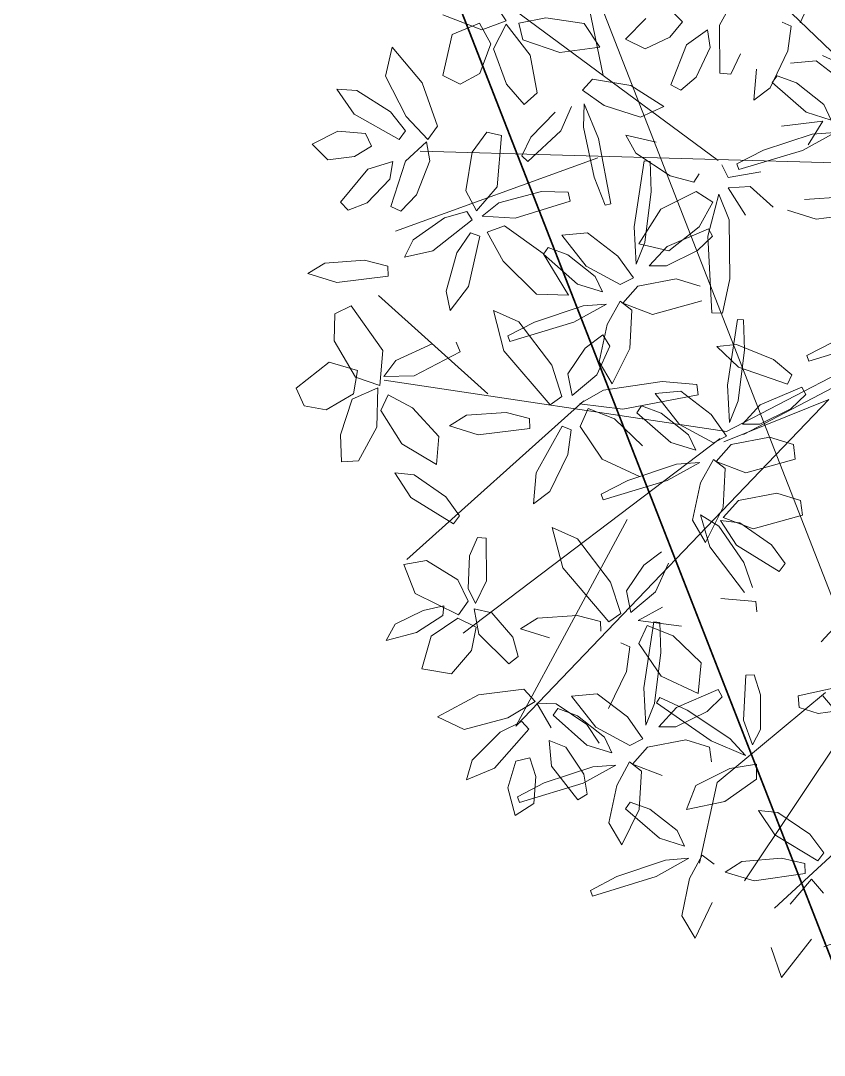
# Model space of a CAD drawing. Header units: millimetres. Extents: x 4980 to 19099, y 3891 to 5773.
# Drawn here: x 5489.44 to 5519.89, y 4476.94 to 4516.12 of the extents above; entities that cross this region are included whole.
import ezdxf

# ---------------------------------------------------------------- set-up
doc = ezdxf.new("R2010")
doc.units = ezdxf.units.MM
for name, color, linetype, lineweight in [('no3_ahşap gorunus on kalın', 34, 'Continuous', 20), ('no3_paslanmaz gorunus on', 163, 'Continuous', 18), ('no3_ölçü tefriş', 252, 'Continuous', 0)]:
    doc.layers.add(name, color=color, linetype=linetype, lineweight=lineweight)

# ---------------------------------------------------------------- blocks, each defined once
blk = doc.blocks.new('p34')
at = {"color": 44}
for p, q in [((1694.72, -14136.809), (1705.34, -14126.519)), ((1705.965, -14135.169), (1707.275, -14128.65)), ((1701.623, -14138.41), (1710.428, -14131.837)), ((1694.199, -14138.612), (1712.916, -14138.004)), ((1706.176, -14138.29), (1713.856, -14141.038)), ((1710.391, -14147.209), (1714.509, -14143.47)), ((1692.508, -14144.125), (1701.348, -14148.674)), ((1700.697, -14148.791), (1692.412, -14144.474)), ((1701.348, -14148.674), (1714.309, -14146.676)), ((1701.444, -14149.067), (1697.468, -14147.471)), ((1709.373, -14159.799), (1697.468, -14147.471)), ((1706.751, -14147.489), (1713.483, -14153.476)), ((1701.586, -14148.938), (1711.355, -14156.272)), ((1691.075, -14151.353), (1700.732, -14165.701)), ((1705.13, -14151.986), (1709.373, -14159.799)), ((1697.741, -14158.695), (1694.76, -14162.265)), ((1697.633, -14158.576), (1701.75, -14161.968)), ((1701.75, -14161.968), (1702.441, -14165.013)), ((1694.975, -14162.502), (1699.595, -14166.733))]:
    blk.add_line(p, q, dxfattribs=at)
at = {"color": 64}
for p, q in [((1709.636, -14133.084), (1710.362, -14131.973)), ((1698.174, -14132.525), (1698.489, -14133.202)), ((1701.027, -14132.343), (1701.553, -14133.285)), ((1702.946, -14133.155), (1703.323, -14132.77)), ((1712.029, -14132.843), (1710.553, -14133.415)), ((1699.172, -14133.181), (1698.827, -14133.333)), ((1701.553, -14133.285), (1701.542, -14135.094)), ((1703.439, -14133.722), (1702.946, -14133.155)), ((1704.345, -14133.016), (1705.111, -14133.791)), ((1706.084, -14134.092), (1706.68, -14133.201)), ((1706.68, -14133.201), (1708.13, -14132.973)), ((1708.13, -14132.973), (1709.159, -14133.168)), ((1708.726, -14134.39), (1709.632, -14133.207)), ((1709.159, -14133.168), (1709.009, -14133.807)), ((1709.632, -14133.207), (1710.124, -14134.144)), ((1710.553, -14133.415), (1709.636, -14133.084)), ((1710.218, -14133.955), (1710.642, -14133.163)), ((1710.642, -14133.163), (1711.681, -14133.597)), ((1698.827, -14133.333), (1698.959, -14134.26)), ((1701.9, -14134.124), (1702.007, -14133.45)), ((1702.007, -14133.45), (1702.804, -14134.026)), ((1711.681, -14133.597), (1712.048, -14135.141)), ((1702.804, -14134.026), (1703.397, -14135.533)), ((1704.364, -14134.167), (1703.439, -14133.722)), ((1705.111, -14133.791), (1704.364, -14134.167)), ((1707.601, -14134.295), (1706.084, -14134.092)), ((1709.009, -14133.807), (1707.601, -14134.295)), ((1710.641, -14135.074), (1710.218, -14133.955)), ((1712.824, -14135.418), (1713.963, -14134.069)), ((1713.963, -14134.069), (1714.22, -14135.158)), ((1697.652, -14134.445), (1696.248, -14135.107)), ((1698.959, -14134.26), (1699.644, -14135.657)), ((1701.126, -14135.14), (1700.758, -14134.372)), ((1702.436, -14135.243), (1701.9, -14134.124)), ((1708.476, -14135.818), (1708.726, -14134.39)), ((1710.124, -14134.144), (1709.626, -14135.48)), ((1697.887, -14134.65), (1696.743, -14135.534)), ((1698.86, -14134.736), (1697.887, -14134.65)), ((1699.374, -14135.205), (1698.635, -14135.483)), ((1699.56, -14135.459), (1699.374, -14135.205)), ((1700.262, -14136.123), (1700.157, -14134.95)), ((1701.542, -14135.094), (1701.126, -14135.14)), ((1703.03, -14135.736), (1702.436, -14135.243)), ((1711.392, -14135.47), (1710.641, -14135.074)), ((1712.048, -14135.141), (1711.392, -14135.47)), ((1714.22, -14135.158), (1713.439, -14136.689)), ((1698.635, -14135.483), (1697.606, -14136.301)), ((1698.277, -14136.591), (1699.56, -14135.459)), ((1699.644, -14135.657), (1700.262, -14136.123)), ((1703.397, -14135.533), (1703.03, -14135.736)), ((1704.923, -14135.551), (1703.665, -14136.352)), ((1706.366, -14135.309), (1704.923, -14135.551)), ((1706.757, -14135.718), (1706.366, -14135.309)), ((1709.626, -14135.48), (1708.962, -14136.255)), ((1712.258, -14137.059), (1712.824, -14135.418)), ((1715.299, -14135.697), (1716.064, -14135.644)), ((1716.064, -14135.644), (1715.411, -14136.594)), ((1705.927, -14136.303), (1706.757, -14135.718)), ((1708.962, -14136.255), (1708.476, -14135.818)), ((1714.03, -14136.513), (1715.299, -14135.697)), ((1697.606, -14136.301), (1697.331, -14136.893)), ((1703.665, -14136.352), (1704.553, -14136.756)), ((1704.553, -14136.756), (1705.927, -14136.303)), ((1707.172, -14136.345), (1707.573, -14137.254)), ((1697.331, -14136.893), (1698.277, -14136.591)), ((1708.711, -14137.493), (1707.789, -14136.556)), ((1713.439, -14136.689), (1712.625, -14137.57)), ((1713.472, -14137.236), (1714.03, -14136.513)), ((1715.411, -14136.594), (1713.702, -14137.561)), ((1698.206, -14137.822), (1697.652, -14136.93)), ((1697.652, -14136.93), (1699.22, -14137.114)), ((1712.625, -14137.57), (1712.258, -14137.059)), ((1713.702, -14137.561), (1713.472, -14137.236)), ((1714.988, -14137.328), (1716.034, -14137.236)), ((1716.034, -14137.236), (1717.007, -14137.729)), ((1698.054, -14137.419), (1697.18, -14137.359)), ((1697.18, -14137.359), (1698.422, -14138.035)), ((1699.903, -14138.022), (1698.054, -14137.419)), ((1705.114, -14137.437), (1703.966, -14137.697)), ((1709.066, -14138.199), (1708.711, -14137.493)), ((1709.83, -14137.432), (1710.381, -14137.303)), ((1709.994, -14139.368), (1709.83, -14137.432)), ((1710.381, -14137.303), (1710.947, -14138.053)), ((1714.752, -14137.813), (1714.988, -14137.328)), ((1700.917, -14138.539), (1699.903, -14138.022)), ((1712.547, -14138.374), (1712.675, -14137.652)), ((1712.675, -14137.652), (1713.472, -14138.378)), ((1715.4, -14138.193), (1714.752, -14137.813)), ((1698.422, -14138.035), (1700.841, -14138.756)), ((1708.833, -14138.411), (1709.066, -14138.199)), ((1710.947, -14138.053), (1711.192, -14139.518)), ((1713.064, -14139.662), (1712.547, -14138.374)), ((1713.472, -14138.378), (1714.037, -14140.097)), ((1714.068, -14139.064), (1713.956, -14138.391)), ((1713.956, -14138.391), (1714.894, -14138.684)), ((1716.419, -14138.322), (1715.4, -14138.193)), ((1700.841, -14138.756), (1700.917, -14138.539)), ((1701.487, -14138.568), (1701.24, -14139.054)), ((1714.894, -14138.684), (1715.935, -14139.924)), ((1701.24, -14139.054), (1700.006, -14138.839)), ((1702.343, -14138.908), (1702.54, -14139.23)), ((1702.54, -14139.23), (1703.441, -14138.976)), ((1714.932, -14139.954), (1714.068, -14139.064)), ((1700.415, -14139.392), (1699.544, -14140.179)), ((1701.248, -14139.447), (1700.415, -14139.392)), ((1700.599, -14140.479), (1701.248, -14139.447)), ((1701.826, -14139.985), (1702.454, -14139.583)), ((1710.787, -14140.275), (1709.994, -14139.368)), ((1711.192, -14139.518), (1710.787, -14140.275)), ((1701.216, -14140.656), (1701.596, -14139.676)), ((1701.596, -14139.676), (1702.024, -14141.273)), ((1713.656, -14140.273), (1713.064, -14139.662)), ((1702.35, -14140.915), (1701.826, -14139.985)), ((1710.947, -14140.612), (1711.149, -14140.294)), ((1711.149, -14140.294), (1711.999, -14140.532)), ((1714.037, -14140.097), (1713.656, -14140.273)), ((1712.444, -14141.783), (1710.947, -14140.612)), ((1711.999, -14140.532), (1713.196, -14141.367))]:
    blk.add_line(p, q, dxfattribs=at)
at = {"color": 62}
for p, q in [((1706.693, -14136.245), (1706.151, -14137.55)), ((1706.725, -14137.12), (1706.693, -14136.245)), ((1706.32, -14139.022), (1706.725, -14137.12)), ((1704.734, -14138.111), (1705.114, -14137.437)), ((1706.151, -14137.55), (1705.689, -14140.032)), ((1707.573, -14137.254), (1708.833, -14138.411)), ((1717.007, -14137.729), (1716.419, -14138.322)), ((1703.441, -14138.976), (1704.734, -14138.111)), ((1704.425, -14138.414), (1704.196, -14138.439)), ((1704.814, -14140.908), (1704.425, -14138.414)), ((1704.196, -14138.439), (1704.165, -14139.576)), ((1705.913, -14140.084), (1706.32, -14139.022)), ((1702.454, -14139.583), (1703.798, -14140.247)), ((1704.165, -14139.576), (1704.416, -14141.504)), ((1707.24, -14139.93), (1707.316, -14139.582)), ((1707.316, -14139.582), (1708.316, -14139.555)), ((1708.316, -14139.555), (1709.94, -14139.971)), ((1696.855, -14139.797), (1698.359, -14139.901)), ((1709.326, -14140.566), (1707.24, -14139.93)), ((1709.94, -14139.971), (1710.576, -14140.474)), ((1715.651, -14140.233), (1714.932, -14139.954)), ((1715.935, -14139.924), (1715.651, -14140.233)), ((1699.004, -14140.296), (1697.913, -14140.644)), ((1703.798, -14140.247), (1704.641, -14141.55)), ((1705.689, -14140.032), (1705.913, -14140.084)), ((1697.913, -14140.644), (1695.964, -14140.404)), ((1701.191, -14142.894), (1701.216, -14140.656)), ((1710.576, -14140.474), (1709.326, -14140.566)), ((1701.999, -14140.989), (1701.849, -14141.266)), ((1703.572, -14141.66), (1701.999, -14140.989)), ((1703.505, -14141.82), (1702.35, -14140.915)), ((1704.738, -14142.319), (1704.814, -14140.908)), ((1706.585, -14141.125), (1705.441, -14142.009)), ((1707.558, -14141.211), (1706.585, -14141.125)), ((1709.724, -14140.847), (1708.264, -14141.905)), ((1710.381, -14141.086), (1709.724, -14140.847)), ((1709.787, -14142.189), (1710.381, -14141.086)), ((1710.662, -14141.231), (1711.019, -14141.112)), ((1711.019, -14141.112), (1711.537, -14141.86)), ((1701.849, -14141.266), (1702.419, -14141.813)), ((1702.024, -14141.273), (1701.881, -14144.178)), ((1704.641, -14141.55), (1703.505, -14141.82)), ((1704.416, -14141.504), (1704.738, -14142.319)), ((1706.638, -14142.385), (1707.558, -14141.211)), ((1711.104, -14143.144), (1710.662, -14141.231)), ((1713.196, -14141.367), (1713.529, -14142.025)), ((1702.419, -14141.813), (1703.6, -14142.39)), ((1704.252, -14142.384), (1703.572, -14141.66)), ((1706.976, -14143.065), (1708.258, -14141.934)), ((1708.264, -14141.905), (1707.316, -14143.481)), ((1708.072, -14141.68), (1707.333, -14141.958)), ((1708.258, -14141.934), (1708.072, -14141.68)), ((1711.537, -14141.86), (1711.955, -14143.309)), ((1713.529, -14142.025), (1712.444, -14141.783)), ((1705.441, -14142.009), (1704.853, -14142.838)), ((1707.333, -14141.958), (1706.304, -14142.776)), ((1708.521, -14143.442), (1709.787, -14142.189)), ((1714.154, -14142.358), (1715.034, -14142.128)), ((1715.034, -14142.128), (1716.539, -14142.232)), ((1716.539, -14142.232), (1717.184, -14142.627)), ((1703.6, -14142.39), (1704.252, -14142.384)), ((1705.357, -14143.093), (1706.638, -14142.385)), ((1714.144, -14142.735), (1714.154, -14142.358)), ((1717.184, -14142.627), (1716.093, -14142.974)), ((1701.483, -14144.185), (1701.191, -14142.894)), ((1702.327, -14143.162), (1703.225, -14142.886)), ((1703.225, -14142.886), (1704.686, -14143.158)), ((1704.853, -14142.838), (1705.357, -14143.093)), ((1706.304, -14142.776), (1706.029, -14143.368)), ((1716.093, -14142.974), (1714.144, -14142.735)), ((1704.686, -14143.158), (1705.258, -14143.797)), ((1707.316, -14143.481), (1708.521, -14143.442)), ((1711.805, -14144.05), (1711.104, -14143.144)), ((1711.955, -14143.309), (1711.805, -14144.05)), ((1704.134, -14144.232), (1702.259, -14143.724)), ((1705.258, -14143.797), (1704.134, -14144.232)), ((1705.361, -14143.714), (1704.913, -14144.06)), ((1705.856, -14144.602), (1705.361, -14143.714)), ((1708.601, -14144.497), (1706.753, -14143.894)), ((1714.353, -14145.55), (1715.553, -14143.855)), ((1715.553, -14143.855), (1716.176, -14144.156)), ((1701.881, -14144.178), (1701.483, -14144.185)), ((1704.913, -14144.06), (1705.002, -14145.52)), ((1709.204, -14144.484), (1710.162, -14144.053)), ((1710.162, -14144.053), (1709.771, -14145.583)), ((1716.176, -14144.156), (1716.196, -14145.183)), ((1700.684, -14144.451), (1700.653, -14145.588)), ((1700.912, -14144.426), (1700.684, -14144.451)), ((1701.302, -14146.92), (1700.912, -14144.426)), ((1709.615, -14145.014), (1708.601, -14144.497)), ((1709.539, -14145.231), (1709.615, -14145.014)), ((1695.791, -14145.3), (1698.21, -14146.021)), ((1698.286, -14145.804), (1697.273, -14145.287)), ((1699.554, -14145.948), (1700.951, -14145.379)), ((1701.704, -14145.45), (1700.877, -14146.242)), ((1700.951, -14145.379), (1701.704, -14145.45)), ((1711.431, -14145.614), (1711.577, -14145.243)), ((1712.488, -14145.313), (1713.866, -14145.927)), ((1716.196, -14145.183), (1715.404, -14146.554)), ((1698.21, -14146.021), (1698.286, -14145.804)), ((1700.653, -14145.588), (1700.904, -14147.516)), ((1713.178, -14146.512), (1711.431, -14145.614)), ((1714.482, -14146.871), (1714.353, -14145.55)), ((1698.865, -14146.541), (1699.554, -14145.948)), ((1700.877, -14146.242), (1699.022, -14146.884)), ((1713.866, -14145.927), (1714.33, -14146.537)), ((1715.316, -14146.301), (1716.398, -14145.989)), ((1716.398, -14145.989), (1717.651, -14146.962)), ((1699.022, -14146.884), (1698.865, -14146.541)), ((1714.33, -14146.537), (1713.178, -14146.512)), ((1715.404, -14146.554), (1714.482, -14146.871)), ((1715.481, -14147.184), (1715.316, -14146.301)), ((1698.487, -14147.001), (1698.337, -14147.278)), ((1700.06, -14147.672), (1698.487, -14147.001)), ((1701.226, -14148.331), (1701.302, -14146.92)), ((1714.592, -14148.459), (1714.557, -14146.969)), ((1714.557, -14146.969), (1715.527, -14147.391)), ((1717.651, -14146.962), (1717.346, -14147.63)), ((1698.337, -14147.278), (1698.907, -14147.825)), ((1713.239, -14147.728), (1714.163, -14147.235)), ((1714.163, -14147.235), (1714.447, -14147.826)), ((1716.513, -14147.792), (1715.481, -14147.184)), ((1715.527, -14147.391), (1715.976, -14148.744)), ((1700.74, -14148.396), (1700.06, -14147.672)), ((1712.252, -14148.813), (1713.239, -14147.728)), ((1717.346, -14147.63), (1716.513, -14147.792)), ((1698.907, -14147.825), (1700.088, -14148.402)), ((1711.2, -14148.02), (1711.845, -14148.414)), ((1714.447, -14147.826), (1713.655, -14149.089)), ((1715.292, -14149.728), (1714.592, -14148.459)), ((1698.814, -14149.174), (1699.713, -14148.898)), ((1712.346, -14149.882), (1712.252, -14148.813)), ((1715.976, -14148.744), (1715.944, -14149.764)), ((1698.747, -14149.736), (1698.814, -14149.174)), ((1713.655, -14149.089), (1712.346, -14149.882)), ((1715.944, -14149.764), (1715.292, -14149.728)), ((1713.193, -14150.27), (1713.925, -14150.182)), ((1713.925, -14150.182), (1713.326, -14151.119))]:
    blk.add_line(p, q, dxfattribs=at)
at = {"color": 60}
for p, q in [((1706.029, -14143.368), (1706.976, -14143.065)), ((1706.753, -14143.894), (1705.879, -14143.834)), ((1705.879, -14143.834), (1707.12, -14144.51)), ((1706.162, -14146.015), (1705.856, -14144.602)), ((1707.12, -14144.51), (1709.539, -14145.231)), ((1707.957, -14146.133), (1709.204, -14144.484)), ((1706.024, -14144.997), (1705.754, -14145.421)), ((1706.691, -14145.497), (1706.024, -14144.997)), ((1705.754, -14145.421), (1706.253, -14146.503)), ((1705.002, -14145.52), (1705.666, -14146.856)), ((1707.355, -14146.465), (1706.691, -14145.497)), ((1709.771, -14145.583), (1708.029, -14147.636)), ((1705.666, -14146.856), (1706.162, -14146.015)), ((1707.58, -14147.327), (1707.957, -14146.133)), ((1706.253, -14146.503), (1707.19, -14147.283)), ((1707.19, -14147.283), (1707.355, -14146.465)), ((1702.417, -14147.283), (1702.462, -14146.887)), ((1702.462, -14146.887), (1703.781, -14146.769)), ((1703.781, -14146.769), (1705.996, -14147.091)), ((1703.073, -14147.137), (1701.929, -14148.021)), ((1705.277, -14147.81), (1702.417, -14147.283)), ((1704.046, -14147.223), (1703.073, -14147.137)), ((1703.125, -14148.397), (1704.046, -14147.223)), ((1705.996, -14147.091), (1706.916, -14147.598)), ((1708.029, -14147.636), (1707.58, -14147.327)), ((1700.904, -14147.516), (1701.226, -14148.331)), ((1704.56, -14147.691), (1703.821, -14147.97)), ((1704.746, -14147.946), (1704.56, -14147.691)), ((1706.916, -14147.598), (1705.277, -14147.81)), ((1705.589, -14148.18), (1706.58, -14147.784)), ((1706.58, -14147.784), (1706.895, -14148.461)), ((1701.929, -14148.021), (1701.341, -14148.85)), ((1703.821, -14147.97), (1702.792, -14148.788)), ((1703.463, -14149.077), (1704.746, -14147.946)), ((1704.538, -14149.205), (1705.589, -14148.18)), ((1708.805, -14148.523), (1708.815, -14148.146)), ((1708.815, -14148.146), (1709.695, -14147.916)), ((1709.695, -14147.916), (1711.2, -14148.02)), ((1700.088, -14148.402), (1700.74, -14148.396)), ((1701.845, -14149.105), (1703.125, -14148.397)), ((1706.895, -14148.461), (1706.058, -14149.704)), ((1707.578, -14148.44), (1707.233, -14148.592)), ((1707.233, -14148.592), (1707.365, -14149.519)), ((1708.563, -14150.21), (1707.578, -14148.44)), ((1710.754, -14148.762), (1708.805, -14148.523)), ((1711.845, -14148.414), (1710.754, -14148.762)), ((1699.713, -14148.898), (1701.173, -14149.17)), ((1701.341, -14148.85), (1701.845, -14149.105)), ((1702.792, -14148.788), (1702.517, -14149.379)), ((1701.173, -14149.17), (1701.746, -14149.809)), ((1702.517, -14149.379), (1703.463, -14149.077)), ((1700.622, -14150.244), (1698.747, -14149.736)), ((1701.849, -14149.726), (1701.401, -14150.072)), ((1702.344, -14150.614), (1701.849, -14149.726)), ((1706.058, -14149.704), (1704.654, -14150.367)), ((1707.365, -14149.519), (1708.05, -14150.916)), ((1701.746, -14149.809), (1700.622, -14150.244)), ((1701.401, -14150.072), (1701.49, -14151.532)), ((1703.241, -14149.906), (1702.367, -14149.846)), ((1702.367, -14149.846), (1703.608, -14150.522)), ((1705.089, -14150.509), (1703.241, -14149.906)), ((1703.608, -14150.522), (1706.027, -14151.243)), ((1706.103, -14151.026), (1705.089, -14150.509)), ((1708.668, -14151.382), (1708.563, -14150.21)), ((1711.999, -14151.109), (1713.193, -14150.27)), ((1702.65, -14152.027), (1702.344, -14150.614)), ((1708.05, -14150.916), (1708.668, -14151.382)), ((1698.481, -14151.856), (1698.549, -14151.294)), ((1698.549, -14151.294), (1699.447, -14151.018)), ((1699.447, -14151.018), (1700.908, -14151.29)), ((1700.908, -14151.29), (1701.48, -14151.929)), ((1706.027, -14151.243), (1706.103, -14151.026)), ((1711.483, -14151.825), (1711.999, -14151.109)), ((1713.326, -14151.119), (1711.713, -14152.124)), ((1701.49, -14151.532), (1702.154, -14152.868)), ((1700.356, -14152.364), (1698.481, -14151.856)), ((1699.662, -14152.97), (1700.856, -14152.131)), ((1701.48, -14151.929), (1700.356, -14152.364)), ((1700.856, -14152.131), (1701.588, -14152.043)), ((1701.588, -14152.043), (1700.989, -14152.98)), ((1701.653, -14152.255), (1702.343, -14151.83)), ((1702.343, -14151.83), (1702.001, -14153.036)), ((1702.154, -14152.868), (1702.65, -14152.027)), ((1711.713, -14152.124), (1711.483, -14151.825)), ((1700.706, -14153.639), (1701.653, -14152.255)), ((1707.009, -14152.71), (1707.967, -14152.279)), ((1707.967, -14152.279), (1707.576, -14153.809)), ((1705.762, -14154.36), (1707.009, -14152.71)), ((1710.462, -14154.295), (1710.471, -14152.678)), ((1710.471, -14152.678), (1710.805, -14152.645)), ((1710.805, -14152.645), (1711.1, -14153.338)), ((1699.147, -14153.686), (1699.662, -14152.97)), ((1700.989, -14152.98), (1699.377, -14153.985)), ((1702.001, -14153.036), (1700.689, -14154.778)), ((1704.496, -14153.723), (1703.829, -14153.224)), ((1699.377, -14153.985), (1699.147, -14153.686)), ((1700.388, -14154.588), (1700.706, -14153.639)), ((1703.559, -14153.648), (1704.058, -14154.729)), ((1711.1, -14153.338), (1711.165, -14154.578)), ((1711.557, -14154.246), (1712.737, -14153.513)), ((1712.737, -14153.513), (1713.595, -14153.665)), ((1713.595, -14153.665), (1713.165, -14154.761)), ((1705.16, -14154.691), (1704.496, -14153.723)), ((1707.576, -14153.809), (1705.834, -14155.863)), ((1705.385, -14155.554), (1705.762, -14154.36)), ((1710.884, -14155.147), (1710.462, -14154.295)), ((1711.159, -14155.063), (1711.557, -14154.246)), ((1704.058, -14154.729), (1704.995, -14155.51)), ((1704.995, -14155.51), (1705.16, -14154.691)), ((1711.165, -14154.578), (1710.884, -14155.147)), ((1713.165, -14154.761), (1711.531, -14155.571)), ((1700.222, -14155.509), (1700.267, -14155.113)), ((1700.267, -14155.113), (1701.586, -14154.995)), ((1711.531, -14155.571), (1711.159, -14155.063)), ((1712.873, -14155.409), (1712.082, -14155.234)), ((1712.082, -14155.234), (1712.124, -14155.604)), ((1703.801, -14155.317), (1704.721, -14155.824)), ((1705.834, -14155.863), (1705.385, -14155.554)), ((1706.152, -14155.845), (1707.032, -14155.615)), ((1707.032, -14155.615), (1708.537, -14155.719)), ((1709.472, -14156.428), (1710.27, -14155.508)), ((1710.27, -14155.508), (1710.941, -14155.357)), ((1710.941, -14155.357), (1710.761, -14156.317)), ((1712.124, -14155.604), (1713.123, -14156.235)), ((1713.932, -14155.916), (1712.873, -14155.409)), ((1697.016, -14155.828), (1697.795, -14156.658)), ((1704.721, -14155.824), (1703.082, -14156.036)), ((1703.393, -14156.407), (1704.385, -14156.011)), ((1703.903, -14155.9), (1703.872, -14157.037)), ((1704.132, -14155.875), (1703.903, -14155.9)), ((1704.521, -14158.369), (1704.132, -14155.875)), ((1704.385, -14156.011), (1704.7, -14156.687)), ((1706.142, -14156.222), (1706.152, -14155.845)), ((1708.537, -14155.719), (1709.181, -14156.114)), ((1710.859, -14156.043), (1711.558, -14155.7)), ((1711.044, -14156.925), (1710.859, -14156.043)), ((1711.558, -14155.7), (1712.573, -14156.374)), ((1714.279, -14156.537), (1713.932, -14155.916)), ((1702.343, -14157.431), (1703.393, -14156.407)), ((1709.181, -14156.114), (1708.091, -14156.462)), ((1709.279, -14157.167), (1709.472, -14156.428)), ((1710.761, -14156.317), (1709.629, -14157.435)), ((1712.573, -14156.374), (1712.931, -14157.615)), ((1713.123, -14156.235), (1714.279, -14156.537)), ((1704.7, -14156.687), (1703.863, -14157.931)), ((1705.383, -14156.666), (1705.038, -14156.818)), ((1705.038, -14156.818), (1705.17, -14157.745)), ((1703.872, -14157.037), (1704.123, -14158.966)), ((1709.629, -14157.435), (1709.279, -14157.167)), ((1711.811, -14157.814), (1711.044, -14156.925)), ((1702.459, -14158.593), (1702.343, -14157.431)), ((1712.931, -14157.615), (1711.811, -14157.814)), ((1700.339, -14157.894), (1700.101, -14158.647)), ((1700.654, -14157.905), (1700.339, -14157.894)), ((1700.751, -14159.613), (1700.654, -14157.905)), ((1703.863, -14157.931), (1702.459, -14158.593)), ((1705.17, -14157.745), (1705.855, -14159.142)), ((1697.115, -14158.356), (1698.671, -14158.692)), ((1704.445, -14159.781), (1704.521, -14158.369)), ((1698.671, -14158.692), (1698.638, -14159.132)), ((1700.101, -14158.647), (1700.109, -14159.962)), ((1701.706, -14158.45), (1701.556, -14158.727)), ((1701.556, -14158.727), (1702.126, -14159.275)), ((1703.279, -14159.121), (1701.706, -14158.45)), ((1703.914, -14158.742), (1702.881, -14159.219)), ((1704.038, -14158.935), (1703.914, -14158.742)), ((1706.292, -14158.586), (1705.148, -14159.47)), ((1707.265, -14158.672), (1706.292, -14158.586)), ((1706.344, -14159.846), (1707.265, -14158.672)), ((1708.64, -14158.871), (1709.062, -14158.404)), ((1709.062, -14158.404), (1710.786, -14158.609)), ((1710.786, -14158.609), (1712.345, -14159.435)), ((1698.638, -14159.132), (1697.913, -14159.374)), ((1701.976, -14160.392), (1704.038, -14158.935)), ((1703.959, -14159.845), (1703.279, -14159.121)), ((1704.123, -14158.966), (1704.445, -14159.781)), ((1706.689, -14159.744), (1707.838, -14158.965)), ((1707.779, -14159.141), (1707.04, -14159.42)), ((1707.965, -14159.395), (1707.779, -14159.141)), ((1707.838, -14158.965), (1708.571, -14158.937)), ((1708.571, -14158.937), (1708.031, -14159.871)), ((1709.675, -14159.479), (1708.64, -14158.871)), ((1697.913, -14159.374), (1696.707, -14159.208)), ((1702.881, -14159.219), (1701.265, -14160.3)), ((1702.126, -14159.275), (1703.307, -14159.852)), ((1705.148, -14159.47), (1704.56, -14160.299)), ((1707.04, -14159.42), (1706.011, -14160.238)), ((1706.683, -14160.527), (1707.965, -14159.395)), ((1711.336, -14159.918), (1709.675, -14159.479)), ((1712.345, -14159.435), (1711.336, -14159.918)), ((1700.109, -14159.962), (1700.404, -14160.543)), ((1700.404, -14160.543), (1700.751, -14159.613)), ((1703.307, -14159.852), (1703.959, -14159.845)), ((1705.064, -14160.555), (1706.344, -14159.846)), ((1706.218, -14160.453), (1706.689, -14159.744)), ((1708.878, -14159.921), (1709.147, -14159.628)), ((1710.186, -14161.387), (1708.878, -14159.921)), ((1709.147, -14159.628), (1709.972, -14160.02)), ((1701.265, -14160.3), (1700.677, -14160.95)), ((1702.033, -14160.623), (1702.932, -14160.348)), ((1702.932, -14160.348), (1704.392, -14160.62)), ((1704.56, -14160.299), (1705.064, -14160.555)), ((1706.011, -14160.238), (1705.736, -14160.829)), ((1707.487, -14160.599), (1708.121, -14160.346)), ((1708.121, -14160.346), (1708.034, -14161.325)), ((1709.972, -14160.02), (1711.038, -14161.087)), ((1700.677, -14160.95), (1701.976, -14160.392)), ((1701.966, -14161.185), (1702.033, -14160.623)), ((1704.392, -14160.62), (1704.965, -14161.259)), ((1705.736, -14160.829), (1706.683, -14160.527)), ((1706.8, -14161.632), (1707.487, -14160.599)), ((1708.62, -14161.715), (1708.855, -14161.002)), ((1708.855, -14161.002), (1709.379, -14161.129)), ((1709.379, -14161.129), (1709.69, -14162.132)), ((1711.038, -14161.087), (1711.252, -14161.823)), ((1700.264, -14161.283), (1700.259, -14161.848)), ((1701.267, -14161.442), (1700.264, -14161.283)), ((1702.568, -14162.075), (1701.267, -14161.442)), ((1704.965, -14161.259), (1703.841, -14161.694)), ((1705.068, -14161.176), (1704.62, -14161.521)), ((1704.62, -14161.521), (1704.709, -14162.982)), ((1705.563, -14162.063), (1705.068, -14161.176)), ((1706.46, -14161.356), (1705.586, -14161.295)), ((1705.586, -14161.295), (1706.827, -14161.971)), ((1708.308, -14161.958), (1706.46, -14161.356)), ((1708.034, -14161.325), (1707.042, -14162.606)), ((1711.252, -14161.823), (1710.186, -14161.387)), ((1700.259, -14161.848), (1701.462, -14162.681)), ((1706.681, -14162.394), (1706.8, -14161.632)), ((1708.711, -14162.738), (1708.62, -14161.715)), ((1702.922, -14162.985), (1702.568, -14162.075)), ((1705.869, -14163.477), (1705.563, -14162.063)), ((1706.827, -14161.971), (1709.246, -14162.693)), ((1709.322, -14162.475), (1708.308, -14161.958)), ((1709.69, -14162.132), (1709.416, -14163.187)), ((1701.462, -14162.681), (1702.922, -14162.985)), ((1705.05, -14162.692), (1704.309, -14162.966)), ((1705.235, -14162.947), (1705.05, -14162.692)), ((1707.042, -14162.606), (1706.681, -14162.394)), ((1709.246, -14162.693), (1709.322, -14162.475)), ((1699.455, -14163.111), (1700.188, -14163.033)), ((1700.188, -14163.033), (1699.577, -14163.962)), ((1704.309, -14162.966), (1703.277, -14163.779)), ((1703.946, -14164.072), (1705.235, -14162.947)), ((1704.709, -14162.982), (1705.373, -14164.318)), ((1709.416, -14163.187), (1708.711, -14162.738)), ((1698.249, -14163.933), (1699.455, -14163.111)), ((1705.373, -14164.318), (1705.869, -14163.477)), ((1703.277, -14163.779), (1702.998, -14164.369)), ((1697.724, -14164.642), (1698.249, -14163.933)), ((1699.577, -14163.962), (1697.95, -14164.944)), ((1702.998, -14164.369), (1703.946, -14164.072)), ((1697.95, -14164.944), (1697.724, -14164.642)), ((1698.428, -14165.431), (1698.443, -14165.054)), ((1698.443, -14165.054), (1699.326, -14164.837)), ((1699.326, -14164.837), (1700.829, -14164.961)), ((1700.829, -14164.961), (1701.468, -14165.365)), ((1702.329, -14164.712), (1701.879, -14165.055)), ((1702.819, -14165.602), (1702.329, -14164.712)), ((1703.719, -14164.899), (1702.845, -14164.834)), ((1702.845, -14164.834), (1704.083, -14165.517)), ((1705.565, -14165.512), (1703.719, -14164.899)), ((1700.373, -14165.698), (1698.428, -14165.431)), ((1701.468, -14165.365), (1700.373, -14165.698)), ((1698.192, -14165.641), (1697.735, -14166.171)), ((1699.012, -14166.589), (1698.192, -14165.641)), ((1703.117, -14167.017), (1702.819, -14165.602)), ((1704.083, -14165.517), (1706.499, -14166.251)), ((1706.575, -14166.034), (1705.565, -14165.512)), ((1706.499, -14166.251), (1706.575, -14166.034)), ((1701.96, -14166.516), (1702.617, -14167.856)), ((1702.617, -14167.856), (1703.117, -14167.017)), ((1697.739, -14168.213), (1696.511, -14167.745)), ((1698.205, -14167.912), (1699.341, -14169.358)), ((1699.341, -14169.358), (1699.733, -14168.218))]:
    blk.add_line(p, q, dxfattribs=at)

msp = doc.modelspace()

# ---------------------------------------------------------------- linework, layer by layer
at = {"layer": 'no3_ahşap gorunus on kalın', "extrusion": (-0.000424385, 0.002254, 0.999997), "elevation": 7.391}
msp.add_lwpolyline([(5538.082, 4434.71), (5493.834, 4548.029), (5526.437, 4560.759), (5570.685, 4447.44), (5538.082, 4434.71)], dxfattribs=at)
msp.add_lwpolyline([(5540.921, 4441.186), (5500.31, 4545.19), (5523.598, 4554.283), (5564.209, 4450.279)], close=True, dxfattribs=at)
at = {"layer": 'no3_paslanmaz gorunus on'}
msp.add_line((5489.397, 4559.306, -0.527), (5605.072, 4263.058, -0.527), dxfattribs=at)

# ---------------------------------------------------------------- block references
at = {"layer": 'no3_ölçü tefriş', "xscale": -1, "rotation": 0.2328300535295913}
msp.add_blockref('p34', (7160.024, 18656.033, -1.099), dxfattribs=at)

doc.saveas('drawing.dxf')
